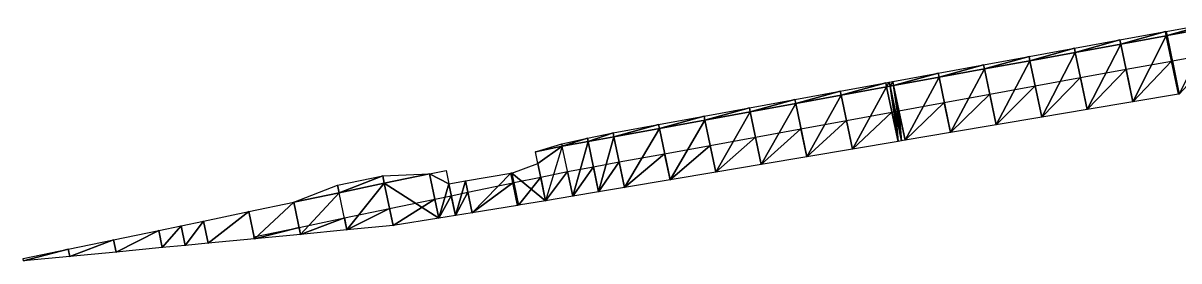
# Model space of a CAD drawing. Header units: metres. Extents: x 1882598 to 1885460, y 3171405 to 3171756.
# Drawn here: x 1883336.03 to 1883361.05, y 3171654.93 to 3171660.09 of the extents above; entities that cross this region are included whole.
import ezdxf

# ---------------------------------------------------------------- set-up
doc = ezdxf.new("R2010")
doc.units = ezdxf.units.M
doc.header["$MEASUREMENT"] = 0
doc.layers.add('Triangles surfaces projet', color=7, linetype='Continuous', true_color=0x848484)

msp = doc.modelspace()

# ---------------------------------------------------------------- linework, layer by layer
at = {"layer": 'Triangles surfaces projet'}
for points in [[(1883360.761, 3171659.904, 150.141), (1883359.796, 3171659.633, 150.201), (1883359.777, 3171659.723, 150.14), (1883360.761, 3171659.904, 150.141)], [(1883359.796, 3171659.633, 150.201), (1883360.761, 3171659.904, 150.141), (1883360.78, 3171659.813, 150.203), (1883359.796, 3171659.633, 150.201)], [(1883360.78, 3171659.813, 150.203), (1883360.761, 3171659.904, 150.141), (1883360.781, 3171659.907, 150.141), (1883360.78, 3171659.813, 150.203)], [(1883360.78, 3171659.813, 150.203), (1883360.781, 3171659.907, 150.141), (1883360.8, 3171659.817, 150.203), (1883360.78, 3171659.813, 150.203)], [(1883360.781, 3171659.907, 150.141), (1883361.765, 3171660.088, 150.143), (1883360.8, 3171659.817, 150.203), (1883360.781, 3171659.907, 150.141)], [(1883361.765, 3171660.088, 150.143), (1883361.784, 3171659.997, 150.205), (1883360.8, 3171659.817, 150.203), (1883361.765, 3171660.088, 150.143)], [(1883361.064, 3171658.549, 150.255), (1883360.8, 3171659.817, 150.203), (1883361.784, 3171659.997, 150.205), (1883361.064, 3171658.549, 150.255)], [(1883358.812, 3171659.453, 150.2), (1883358.793, 3171659.543, 150.138), (1883359.777, 3171659.723, 150.14), (1883358.812, 3171659.453, 150.2)], [(1883359.777, 3171659.723, 150.14), (1883359.796, 3171659.633, 150.201), (1883358.812, 3171659.453, 150.2), (1883359.777, 3171659.723, 150.14)], [(1883359.796, 3171659.633, 150.201), (1883359.071, 3171658.213, 150.25), (1883358.812, 3171659.453, 150.2), (1883359.796, 3171659.633, 150.201)], [(1883360.058, 3171658.38, 150.253), (1883359.071, 3171658.213, 150.25), (1883359.796, 3171659.633, 150.201), (1883360.058, 3171658.38, 150.253)], [(1883360.058, 3171658.38, 150.253), (1883359.796, 3171659.633, 150.201), (1883360.78, 3171659.813, 150.203), (1883360.058, 3171658.38, 150.253)], [(1883361.045, 3171658.546, 150.255), (1883360.058, 3171658.38, 150.253), (1883360.78, 3171659.813, 150.203), (1883361.045, 3171658.546, 150.255)], [(1883361.045, 3171658.546, 150.255), (1883360.78, 3171659.813, 150.203), (1883360.8, 3171659.817, 150.203), (1883361.045, 3171658.546, 150.255)], [(1883360.8, 3171659.817, 150.203), (1883361.064, 3171658.549, 150.255), (1883361.045, 3171658.546, 150.255), (1883360.8, 3171659.817, 150.203)], [(1883357.81, 3171659.362, 150.137), (1883358.793, 3171659.543, 150.138), (1883357.828, 3171659.273, 150.198), (1883357.81, 3171659.362, 150.137)], [(1883357.828, 3171659.273, 150.198), (1883358.793, 3171659.543, 150.138), (1883358.812, 3171659.453, 150.2), (1883357.828, 3171659.273, 150.198)], [(1883357.828, 3171659.273, 150.198), (1883358.812, 3171659.453, 150.2), (1883358.084, 3171658.047, 150.248), (1883357.828, 3171659.273, 150.198)], [(1883359.071, 3171658.213, 150.25), (1883358.084, 3171658.047, 150.248), (1883358.812, 3171659.453, 150.2), (1883359.071, 3171658.213, 150.25)], [(1883361.898, 3171659.45, 150.577), (1883361.064, 3171658.549, 150.605), (1883360.914, 3171659.27, 150.575), (1883361.898, 3171659.45, 150.577)], [(1883355.842, 3171659.002, 150.134), (1883356.826, 3171659.182, 150.135), (1883355.86, 3171658.913, 150.194), (1883355.842, 3171659.002, 150.134)], [(1883356.826, 3171659.182, 150.135), (1883356.844, 3171659.093, 150.196), (1883355.86, 3171658.913, 150.194), (1883356.826, 3171659.182, 150.135)], [(1883356.844, 3171659.093, 150.196), (1883356.826, 3171659.182, 150.135), (1883357.81, 3171659.362, 150.137), (1883356.844, 3171659.093, 150.196)], [(1883357.81, 3171659.362, 150.137), (1883357.828, 3171659.273, 150.198), (1883356.844, 3171659.093, 150.196), (1883357.81, 3171659.362, 150.137)], [(1883357.097, 3171657.88, 150.246), (1883356.844, 3171659.093, 150.196), (1883357.828, 3171659.273, 150.198), (1883357.097, 3171657.88, 150.246)], [(1883357.097, 3171657.88, 150.246), (1883357.828, 3171659.273, 150.198), (1883358.084, 3171658.047, 150.248), (1883357.097, 3171657.88, 150.246)], [(1883360.894, 3171659.266, 150.575), (1883360.058, 3171658.38, 150.603), (1883359.91, 3171659.086, 150.574), (1883360.894, 3171659.266, 150.575)], [(1883361.045, 3171658.546, 150.605), (1883360.058, 3171658.38, 150.603), (1883360.894, 3171659.266, 150.575), (1883361.045, 3171658.546, 150.605)], [(1883360.914, 3171659.27, 150.575), (1883361.045, 3171658.546, 150.605), (1883360.894, 3171659.266, 150.575), (1883360.914, 3171659.27, 150.575)], [(1883361.064, 3171658.549, 150.605), (1883361.045, 3171658.546, 150.605), (1883360.914, 3171659.27, 150.575), (1883361.064, 3171658.549, 150.605)], [(1883354.876, 3171658.732, 150.193), (1883354.858, 3171658.821, 150.132), (1883355.842, 3171659.002, 150.134), (1883354.876, 3171658.732, 150.193)], [(1883355.842, 3171659.002, 150.134), (1883355.86, 3171658.913, 150.194), (1883354.876, 3171658.732, 150.193), (1883355.842, 3171659.002, 150.134)], [(1883355.124, 3171657.547, 150.241), (1883354.876, 3171658.732, 150.193), (1883355.86, 3171658.913, 150.194), (1883355.124, 3171657.547, 150.241)], [(1883355.124, 3171657.547, 150.241), (1883355.86, 3171658.913, 150.194), (1883356.111, 3171657.714, 150.243), (1883355.124, 3171657.547, 150.241)], [(1883356.111, 3171657.714, 150.243), (1883355.86, 3171658.913, 150.194), (1883356.844, 3171659.093, 150.196), (1883356.111, 3171657.714, 150.243)], [(1883356.111, 3171657.714, 150.243), (1883356.844, 3171659.093, 150.196), (1883357.097, 3171657.88, 150.246), (1883356.111, 3171657.714, 150.243)], [(1883358.926, 3171658.906, 150.572), (1883358.084, 3171658.047, 150.598), (1883357.942, 3171658.726, 150.57), (1883358.926, 3171658.906, 150.572)], [(1883359.071, 3171658.213, 150.6), (1883358.084, 3171658.047, 150.598), (1883358.926, 3171658.906, 150.572), (1883359.071, 3171658.213, 150.6)], [(1883359.91, 3171659.086, 150.574), (1883359.071, 3171658.213, 150.6), (1883358.926, 3171658.906, 150.572), (1883359.91, 3171659.086, 150.574)], [(1883360.058, 3171658.38, 150.603), (1883359.071, 3171658.213, 150.6), (1883359.91, 3171659.086, 150.574), (1883360.058, 3171658.38, 150.603)], [(1883353.722, 3171658.613, 150.13), (1883354.706, 3171658.793, 150.132), (1883353.741, 3171658.525, 150.191), (1883353.722, 3171658.613, 150.13)], [(1883353.741, 3171658.525, 150.191), (1883354.706, 3171658.793, 150.132), (1883354.725, 3171658.705, 150.192), (1883353.741, 3171658.525, 150.191)], [(1883353.741, 3171658.525, 150.191), (1883354.725, 3171658.705, 150.192), (1883353.985, 3171657.355, 150.238), (1883353.741, 3171658.525, 150.191)], [(1883353.985, 3171657.355, 150.238), (1883354.725, 3171658.705, 150.192), (1883354.972, 3171657.522, 150.241), (1883353.985, 3171657.355, 150.238)], [(1883354.725, 3171658.705, 150.192), (1883354.706, 3171658.793, 150.132), (1883354.782, 3171658.807, 150.132), (1883354.725, 3171658.705, 150.192)], [(1883354.801, 3171658.719, 150.192), (1883354.725, 3171658.705, 150.192), (1883354.782, 3171658.807, 150.132), (1883354.801, 3171658.719, 150.192)], [(1883354.725, 3171658.705, 150.192), (1883354.801, 3171658.719, 150.192), (1883354.972, 3171657.522, 150.241), (1883354.725, 3171658.705, 150.192)], [(1883354.858, 3171658.821, 150.132), (1883354.801, 3171658.719, 150.192), (1883354.782, 3171658.807, 150.132), (1883354.858, 3171658.821, 150.132)], [(1883354.876, 3171658.732, 150.193), (1883354.801, 3171658.719, 150.192), (1883354.858, 3171658.821, 150.132), (1883354.876, 3171658.732, 150.193)], [(1883354.876, 3171658.732, 150.193), (1883355.048, 3171657.535, 150.241), (1883354.801, 3171658.719, 150.192), (1883354.876, 3171658.732, 150.193)], [(1883354.801, 3171658.719, 150.192), (1883355.048, 3171657.535, 150.241), (1883354.972, 3171657.522, 150.241), (1883354.801, 3171658.719, 150.192)], [(1883355.048, 3171657.535, 150.241), (1883354.876, 3171658.732, 150.193), (1883355.124, 3171657.547, 150.241), (1883355.048, 3171657.535, 150.241)], [(1883357.942, 3171658.726, 150.57), (1883357.097, 3171657.88, 150.596), (1883356.958, 3171658.546, 150.568), (1883357.942, 3171658.726, 150.57)], [(1883358.084, 3171658.047, 150.598), (1883357.097, 3171657.88, 150.596), (1883357.942, 3171658.726, 150.57), (1883358.084, 3171658.047, 150.598)], [(1883351.773, 3171658.164, 150.187), (1883351.754, 3171658.252, 150.127), (1883352.738, 3171658.433, 150.129), (1883351.773, 3171658.164, 150.187)], [(1883352.738, 3171658.433, 150.129), (1883352.757, 3171658.344, 150.189), (1883351.773, 3171658.164, 150.187), (1883352.738, 3171658.433, 150.129)], [(1883352.757, 3171658.344, 150.189), (1883352.738, 3171658.433, 150.129), (1883353.722, 3171658.613, 150.13), (1883352.757, 3171658.344, 150.189)], [(1883353.722, 3171658.613, 150.13), (1883353.741, 3171658.525, 150.191), (1883352.757, 3171658.344, 150.189), (1883353.722, 3171658.613, 150.13)], [(1883352.998, 3171657.189, 150.236), (1883352.757, 3171658.344, 150.189), (1883353.741, 3171658.525, 150.191), (1883352.998, 3171657.189, 150.236)], [(1883353.985, 3171657.355, 150.238), (1883352.998, 3171657.189, 150.236), (1883353.741, 3171658.525, 150.191), (1883353.985, 3171657.355, 150.238)], [(1883356.958, 3171658.546, 150.568), (1883356.111, 3171657.714, 150.593), (1883355.974, 3171658.366, 150.567), (1883356.958, 3171658.546, 150.568)], [(1883357.097, 3171657.88, 150.596), (1883356.111, 3171657.714, 150.593), (1883356.958, 3171658.546, 150.568), (1883357.097, 3171657.88, 150.596)], [(1883350.789, 3171657.984, 150.185), (1883350.771, 3171658.072, 150.126), (1883351.754, 3171658.252, 150.127), (1883350.789, 3171657.984, 150.185)], [(1883350.789, 3171657.984, 150.185), (1883351.754, 3171658.252, 150.127), (1883351.773, 3171658.164, 150.187), (1883350.789, 3171657.984, 150.185)], [(1883351.773, 3171658.164, 150.187), (1883351.024, 3171656.856, 150.231), (1883350.789, 3171657.984, 150.185), (1883351.773, 3171658.164, 150.187)], [(1883351.773, 3171658.164, 150.187), (1883352.011, 3171657.022, 150.234), (1883351.024, 3171656.856, 150.231), (1883351.773, 3171658.164, 150.187)], [(1883352.757, 3171658.344, 150.189), (1883352.011, 3171657.022, 150.234), (1883351.773, 3171658.164, 150.187), (1883352.757, 3171658.344, 150.189)], [(1883352.011, 3171657.022, 150.234), (1883352.757, 3171658.344, 150.189), (1883352.998, 3171657.189, 150.236), (1883352.011, 3171657.022, 150.234)], [(1883354.839, 3171658.158, 150.565), (1883353.985, 3171657.355, 150.588), (1883353.855, 3171657.978, 150.563), (1883354.839, 3171658.158, 150.565)], [(1883354.972, 3171657.522, 150.591), (1883353.985, 3171657.355, 150.588), (1883354.839, 3171658.158, 150.565), (1883354.972, 3171657.522, 150.591)], [(1883354.915, 3171658.172, 150.565), (1883354.972, 3171657.522, 150.591), (1883354.839, 3171658.158, 150.565), (1883354.915, 3171658.172, 150.565)], [(1883354.99, 3171658.186, 150.565), (1883355.048, 3171657.535, 150.591), (1883354.915, 3171658.172, 150.565), (1883354.99, 3171658.186, 150.565)], [(1883355.048, 3171657.535, 150.591), (1883354.972, 3171657.522, 150.591), (1883354.915, 3171658.172, 150.565), (1883355.048, 3171657.535, 150.591)], [(1883355.974, 3171658.366, 150.567), (1883355.124, 3171657.547, 150.591), (1883354.99, 3171658.186, 150.565), (1883355.974, 3171658.366, 150.567)], [(1883355.124, 3171657.547, 150.591), (1883355.048, 3171657.535, 150.591), (1883354.99, 3171658.186, 150.565), (1883355.124, 3171657.547, 150.591)], [(1883356.111, 3171657.714, 150.593), (1883355.124, 3171657.547, 150.591), (1883355.974, 3171658.366, 150.567), (1883356.111, 3171657.714, 150.593)], [(1883348.821, 3171657.624, 150.182), (1883348.803, 3171657.711, 150.123), (1883349.787, 3171657.891, 150.124), (1883348.821, 3171657.624, 150.182)], [(1883349.787, 3171657.891, 150.124), (1883349.805, 3171657.804, 150.184), (1883348.821, 3171657.624, 150.182), (1883349.787, 3171657.891, 150.124)], [(1883349.805, 3171657.804, 150.184), (1883349.787, 3171657.891, 150.124), (1883350.771, 3171658.072, 150.126), (1883349.805, 3171657.804, 150.184)], [(1883350.771, 3171658.072, 150.126), (1883350.789, 3171657.984, 150.185), (1883349.805, 3171657.804, 150.184), (1883350.771, 3171658.072, 150.126)], [(1883349.805, 3171657.804, 150.184), (1883350.789, 3171657.984, 150.185), (1883350.038, 3171656.69, 150.229), (1883349.805, 3171657.804, 150.184)], [(1883350.789, 3171657.984, 150.185), (1883351.024, 3171656.856, 150.231), (1883350.038, 3171656.69, 150.229), (1883350.789, 3171657.984, 150.185)], [(1883353.855, 3171657.978, 150.563), (1883352.998, 3171657.189, 150.586), (1883352.871, 3171657.798, 150.561), (1883353.855, 3171657.978, 150.563)], [(1883353.985, 3171657.355, 150.588), (1883352.998, 3171657.189, 150.586), (1883353.855, 3171657.978, 150.563), (1883353.985, 3171657.355, 150.588)], [(1883348.246, 3171657.593, 150.132), (1883348.803, 3171657.711, 150.123), (1883348.261, 3171657.521, 150.181), (1883348.246, 3171657.593, 150.132)], [(1883348.821, 3171657.624, 150.182), (1883348.261, 3171657.521, 150.181), (1883348.803, 3171657.711, 150.123), (1883348.821, 3171657.624, 150.182)], [(1883348.489, 3171656.428, 150.225), (1883348.261, 3171657.521, 150.181), (1883348.821, 3171657.624, 150.182), (1883348.489, 3171656.428, 150.225)], [(1883349.051, 3171656.523, 150.227), (1883348.489, 3171656.428, 150.225), (1883348.821, 3171657.624, 150.182), (1883349.051, 3171656.523, 150.227)], [(1883348.821, 3171657.624, 150.182), (1883349.805, 3171657.804, 150.184), (1883349.051, 3171656.523, 150.227), (1883348.821, 3171657.624, 150.182)], [(1883350.038, 3171656.69, 150.229), (1883349.051, 3171656.523, 150.227), (1883349.805, 3171657.804, 150.184), (1883350.038, 3171656.69, 150.229)], [(1883352.871, 3171657.798, 150.561), (1883352.011, 3171657.022, 150.584), (1883351.887, 3171657.618, 150.559), (1883352.871, 3171657.798, 150.561)], [(1883352.998, 3171657.189, 150.586), (1883352.011, 3171657.022, 150.584), (1883352.871, 3171657.798, 150.561), (1883352.998, 3171657.189, 150.586)], [(1883347.12, 3171657.298, 150.179), (1883347.69, 3171657.471, 150.144), (1883347.701, 3171657.419, 150.18), (1883347.12, 3171657.298, 150.179)], [(1883347.12, 3171657.298, 150.179), (1883347.701, 3171657.419, 150.18), (1883347.172, 3171657.046, 150.19), (1883347.12, 3171657.298, 150.179)], [(1883347.341, 3171656.237, 150.223), (1883347.172, 3171657.046, 150.19), (1883347.701, 3171657.419, 150.18), (1883347.341, 3171656.237, 150.223)], [(1883348.246, 3171657.593, 150.132), (1883347.701, 3171657.419, 150.18), (1883347.69, 3171657.471, 150.144), (1883348.246, 3171657.593, 150.132)], [(1883348.261, 3171657.521, 150.181), (1883347.701, 3171657.419, 150.18), (1883348.246, 3171657.593, 150.132), (1883348.261, 3171657.521, 150.181)], [(1883348.261, 3171657.521, 150.181), (1883347.927, 3171656.334, 150.224), (1883347.701, 3171657.419, 150.18), (1883348.261, 3171657.521, 150.181)], [(1883347.927, 3171656.334, 150.224), (1883348.261, 3171657.521, 150.181), (1883348.489, 3171656.428, 150.225), (1883347.927, 3171656.334, 150.224)], [(1883350.903, 3171657.438, 150.558), (1883350.038, 3171656.69, 150.579), (1883349.919, 3171657.257, 150.556), (1883350.903, 3171657.438, 150.558)], [(1883351.024, 3171656.856, 150.581), (1883350.038, 3171656.69, 150.579), (1883350.903, 3171657.438, 150.558), (1883351.024, 3171656.856, 150.581)], [(1883351.887, 3171657.618, 150.559), (1883351.024, 3171656.856, 150.581), (1883350.903, 3171657.438, 150.558), (1883351.887, 3171657.618, 150.559)], [(1883352.011, 3171657.022, 150.584), (1883351.024, 3171656.856, 150.581), (1883351.887, 3171657.618, 150.559), (1883352.011, 3171657.022, 150.584)], [(1883349.919, 3171657.257, 150.556), (1883349.051, 3171656.523, 150.577), (1883348.935, 3171657.077, 150.554), (1883349.919, 3171657.257, 150.556)], [(1883350.038, 3171656.69, 150.579), (1883349.051, 3171656.523, 150.577), (1883349.919, 3171657.257, 150.556), (1883350.038, 3171656.69, 150.579)], [(1883344.827, 3171656.819, 150.178), (1883345.184, 3171656.894, 150.178), (1883345.244, 3171656.606, 150.19), (1883344.827, 3171656.819, 150.178)], [(1883346.61, 3171656.835, 150.193), (1883347.172, 3171657.046, 150.19), (1883347.341, 3171656.237, 150.223), (1883346.61, 3171656.835, 150.193)], [(1883347.815, 3171656.872, 150.552), (1883347.341, 3171656.237, 150.573), (1883347.234, 3171656.751, 150.552), (1883347.815, 3171656.872, 150.552)], [(1883347.927, 3171656.334, 150.574), (1883347.341, 3171656.237, 150.573), (1883347.815, 3171656.872, 150.552), (1883347.927, 3171656.334, 150.574)], [(1883348.375, 3171656.975, 150.553), (1883347.927, 3171656.334, 150.574), (1883347.815, 3171656.872, 150.552), (1883348.375, 3171656.975, 150.553)], [(1883348.489, 3171656.428, 150.575), (1883347.927, 3171656.334, 150.574), (1883348.375, 3171656.975, 150.553), (1883348.489, 3171656.428, 150.575)], [(1883348.935, 3171657.077, 150.554), (1883348.489, 3171656.428, 150.575), (1883348.375, 3171656.975, 150.553), (1883348.935, 3171657.077, 150.554)], [(1883349.051, 3171656.523, 150.577), (1883348.489, 3171656.428, 150.575), (1883348.935, 3171657.077, 150.554), (1883349.051, 3171656.523, 150.577)], [(1883342.835, 3171656.575, 150.064), (1883343.814, 3171656.776, 150.067), (1883342.869, 3171656.41, 150.176), (1883342.835, 3171656.575, 150.064)], [(1883342.869, 3171656.41, 150.176), (1883343.814, 3171656.776, 150.067), (1883343.848, 3171656.615, 150.177), (1883342.869, 3171656.41, 150.176)], [(1883343.848, 3171656.615, 150.177), (1883343.814, 3171656.776, 150.067), (1883344.827, 3171656.819, 150.178), (1883343.848, 3171656.615, 150.177)], [(1883344.827, 3171656.819, 150.178), (1883345.028, 3171655.856, 150.217), (1883343.848, 3171656.615, 150.177), (1883344.827, 3171656.819, 150.178)], [(1883345.028, 3171655.856, 150.217), (1883344.827, 3171656.819, 150.178), (1883345.244, 3171656.606, 150.19), (1883345.028, 3171655.856, 150.217)], [(1883345.388, 3171655.915, 150.218), (1883345.244, 3171656.606, 150.19), (1883345.603, 3171656.666, 150.19), (1883345.388, 3171655.915, 150.218)], [(1883345.748, 3171655.975, 150.219), (1883345.388, 3171655.915, 150.218), (1883345.603, 3171656.666, 150.19), (1883345.748, 3171655.975, 150.219)], [(1883345.603, 3171656.666, 150.19), (1883346.59, 3171656.832, 150.193), (1883345.748, 3171655.975, 150.219), (1883345.603, 3171656.666, 150.19)], [(1883346.633, 3171656.626, 150.551), (1883345.748, 3171655.975, 150.569), (1883345.654, 3171656.421, 150.55), (1883346.633, 3171656.626, 150.551)], [(1883345.748, 3171655.975, 150.219), (1883346.59, 3171656.832, 150.193), (1883346.735, 3171656.137, 150.221), (1883345.748, 3171655.975, 150.219)], [(1883346.735, 3171656.137, 150.571), (1883345.748, 3171655.975, 150.569), (1883346.633, 3171656.626, 150.551), (1883346.735, 3171656.137, 150.571)], [(1883346.6, 3171656.833, 150.411), (1883346.6, 3171656.833, 150.193), (1883346.59, 3171656.832, 150.193), (1883346.6, 3171656.833, 150.411)], [(1883346.735, 3171656.137, 150.221), (1883346.59, 3171656.832, 150.193), (1883346.6, 3171656.833, 150.193), (1883346.735, 3171656.137, 150.221)], [(1883346.755, 3171656.141, 150.221), (1883346.6, 3171656.833, 150.193), (1883346.61, 3171656.835, 150.193), (1883346.755, 3171656.141, 150.221)], [(1883346.6, 3171656.833, 150.411), (1883346.61, 3171656.835, 150.193), (1883346.6, 3171656.833, 150.193), (1883346.6, 3171656.833, 150.411)], [(1883346.755, 3171656.141, 150.221), (1883346.745, 3171656.139, 150.221), (1883346.6, 3171656.833, 150.193), (1883346.755, 3171656.141, 150.221)], [(1883346.755, 3171656.141, 150.221), (1883346.61, 3171656.835, 150.193), (1883347.341, 3171656.237, 150.223), (1883346.755, 3171656.141, 150.221)], [(1883346.643, 3171656.628, 150.551), (1883346.735, 3171656.137, 150.571), (1883346.633, 3171656.626, 150.551), (1883346.643, 3171656.628, 150.551)], [(1883346.745, 3171656.139, 150.571), (1883346.643, 3171656.628, 150.551), (1883346.653, 3171656.63, 150.551), (1883346.745, 3171656.139, 150.571)], [(1883346.643, 3171656.628, 150.551), (1883346.745, 3171656.139, 150.571), (1883346.735, 3171656.137, 150.571), (1883346.643, 3171656.628, 150.551)], [(1883347.234, 3171656.751, 150.552), (1883346.755, 3171656.141, 150.571), (1883346.653, 3171656.63, 150.551), (1883347.234, 3171656.751, 150.552)], [(1883346.755, 3171656.141, 150.571), (1883346.745, 3171656.139, 150.571), (1883346.653, 3171656.63, 150.551), (1883346.755, 3171656.141, 150.571)], [(1883347.341, 3171656.237, 150.573), (1883346.755, 3171656.141, 150.571), (1883347.234, 3171656.751, 150.552), (1883347.341, 3171656.237, 150.573)], [(1883342.835, 3171656.575, 150.064), (1883342.869, 3171656.41, 150.176), (1883341.89, 3171656.206, 150.175), (1883342.835, 3171656.575, 150.064)], [(1883341.89, 3171656.206, 150.175), (1883342.869, 3171656.41, 150.176), (1883342.036, 3171655.508, 150.204), (1883341.89, 3171656.206, 150.175)], [(1883342.869, 3171656.41, 150.176), (1883343.848, 3171656.615, 150.177), (1883343.037, 3171655.604, 150.209), (1883342.869, 3171656.41, 150.176)], [(1883343.848, 3171656.615, 150.177), (1883344.039, 3171655.7, 150.214), (1883343.037, 3171655.604, 150.209), (1883343.848, 3171656.615, 150.177)], [(1883345.028, 3171655.856, 150.217), (1883344.039, 3171655.7, 150.214), (1883343.848, 3171656.615, 150.177), (1883345.028, 3171655.856, 150.217)], [(1883345.244, 3171656.606, 150.19), (1883345.388, 3171655.915, 150.218), (1883345.028, 3171655.856, 150.217), (1883345.244, 3171656.606, 150.19)], [(1883345.654, 3171656.421, 150.55), (1883345.388, 3171655.915, 150.568), (1883345.298, 3171656.347, 150.55), (1883345.654, 3171656.421, 150.55)], [(1883345.748, 3171655.975, 150.569), (1883345.388, 3171655.915, 150.568), (1883345.654, 3171656.421, 150.55), (1883345.748, 3171655.975, 150.569)], [(1883341.89, 3171656.206, 150.175), (1883341.034, 3171655.412, 150.199), (1883340.911, 3171656.002, 150.175), (1883341.89, 3171656.206, 150.175)], [(1883342.036, 3171655.508, 150.204), (1883341.034, 3171655.412, 150.199), (1883341.89, 3171656.206, 150.175), (1883342.036, 3171655.508, 150.204)], [(1883344.941, 3171656.272, 150.55), (1883344.039, 3171655.7, 150.564), (1883343.962, 3171656.068, 150.549), (1883344.941, 3171656.272, 150.55)], [(1883345.028, 3171655.856, 150.567), (1883344.039, 3171655.7, 150.564), (1883344.941, 3171656.272, 150.55), (1883345.028, 3171655.856, 150.567)], [(1883345.298, 3171656.347, 150.55), (1883345.028, 3171655.856, 150.567), (1883344.941, 3171656.272, 150.55), (1883345.298, 3171656.347, 150.55)], [(1883345.388, 3171655.915, 150.568), (1883345.028, 3171655.856, 150.567), (1883345.298, 3171656.347, 150.55), (1883345.388, 3171655.915, 150.568)], [(1883340.033, 3171655.316, 150.193), (1883339.932, 3171655.797, 150.174), (1883340.911, 3171656.002, 150.175), (1883340.033, 3171655.316, 150.193)], [(1883341.034, 3171655.412, 150.199), (1883340.033, 3171655.316, 150.193), (1883340.911, 3171656.002, 150.175), (1883341.034, 3171655.412, 150.199)], [(1883343.962, 3171656.068, 150.549), (1883343.037, 3171655.604, 150.559), (1883342.983, 3171655.864, 150.548), (1883343.962, 3171656.068, 150.549)], [(1883344.039, 3171655.7, 150.564), (1883343.037, 3171655.604, 150.559), (1883343.962, 3171656.068, 150.549), (1883344.039, 3171655.7, 150.564)], [(1883338.963, 3171655.595, 150.173), (1883339.448, 3171655.696, 150.173), (1883339.041, 3171655.221, 150.188), (1883338.963, 3171655.595, 150.173)], [(1883339.041, 3171655.221, 150.188), (1883339.448, 3171655.696, 150.173), (1883339.537, 3171655.268, 150.191), (1883339.041, 3171655.221, 150.188)], [(1883339.448, 3171655.696, 150.173), (1883339.932, 3171655.797, 150.174), (1883339.537, 3171655.268, 150.191), (1883339.448, 3171655.696, 150.173)], [(1883339.537, 3171655.268, 150.191), (1883339.932, 3171655.797, 150.174), (1883340.033, 3171655.316, 150.193), (1883339.537, 3171655.268, 150.191)], [(1883341.025, 3171655.455, 150.547), (1883342.004, 3171655.659, 150.548), (1883341.034, 3171655.412, 150.549), (1883341.025, 3171655.455, 150.547)], [(1883342.036, 3171655.508, 150.554), (1883341.034, 3171655.412, 150.549), (1883342.004, 3171655.659, 150.548), (1883342.036, 3171655.508, 150.554)], [(1883342.983, 3171655.864, 150.548), (1883342.036, 3171655.508, 150.554), (1883342.004, 3171655.659, 150.548), (1883342.983, 3171655.864, 150.548)], [(1883343.037, 3171655.604, 150.559), (1883342.036, 3171655.508, 150.554), (1883342.983, 3171655.864, 150.548), (1883343.037, 3171655.604, 150.559)], [(1883337.984, 3171655.391, 150.172), (1883337.038, 3171655.029, 150.178), (1883337.005, 3171655.186, 150.172), (1883337.984, 3171655.391, 150.172)], [(1883338.04, 3171655.125, 150.183), (1883337.038, 3171655.029, 150.178), (1883337.984, 3171655.391, 150.172), (1883338.04, 3171655.125, 150.183)], [(1883338.04, 3171655.125, 150.183), (1883337.984, 3171655.391, 150.172), (1883338.963, 3171655.595, 150.173), (1883338.04, 3171655.125, 150.183)], [(1883338.963, 3171655.595, 150.173), (1883339.041, 3171655.221, 150.188), (1883338.04, 3171655.125, 150.183), (1883338.963, 3171655.595, 150.173)], [(1883336.037, 3171654.933, 150.173), (1883336.026, 3171654.982, 150.171), (1883337.005, 3171655.186, 150.172), (1883336.037, 3171654.933, 150.173)], [(1883337.038, 3171655.029, 150.178), (1883336.037, 3171654.933, 150.173), (1883337.005, 3171655.186, 150.172), (1883337.038, 3171655.029, 150.178)]]:
    msp.add_3dface(points, dxfattribs=at)

doc.saveas('drawing.dxf')
